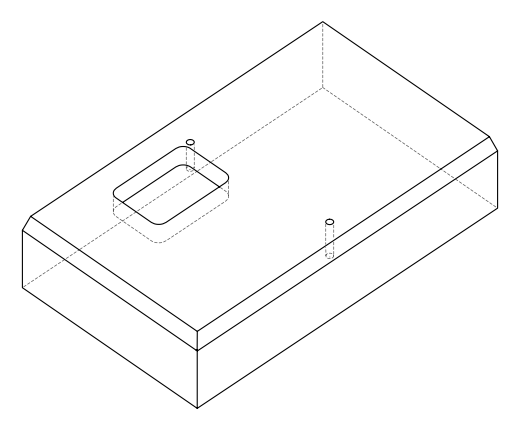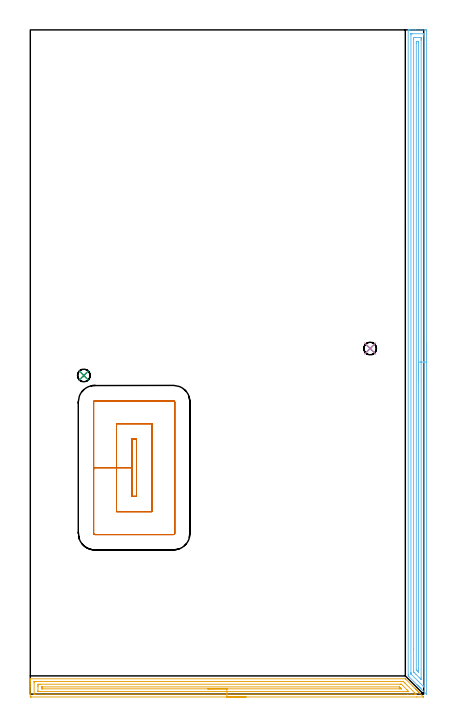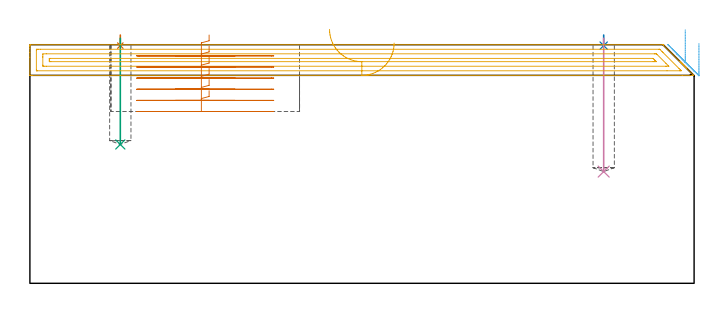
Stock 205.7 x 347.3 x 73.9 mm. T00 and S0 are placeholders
(PLAN: 7 operations, 3 tool changes, 24 min)
(1 SPOT_DRILL | STEP1POCKET | NXT0321_9005460120000 | 0.03 min | 0 mm3)
(2 SPOT_DRILL_1 | STEP1POCKET_1 | NXT0321_9005460120000 | 0.03 min | 0 mm3)
(3 DRILL_BLIND_HOLE_INTO_CENTER | STEP1POCKET | NXT0301_037 | 0.13 min | 1021 mm3)
(4 DRILL_BLIND_HOLE_INTO_CENTER_1 | STEP1POCKET_1 | NXT0301_037 | 0.17 min | 1306 mm3)
(5 AREA_MILL | FG_CHAMFER_SURFACE | UGT0205_001 | 6.63 min | 9285 mm3)
(6 AREA_MILL_1 | FG_CHAMFER_SURFACE_1 | UGT0205_001 | 11.17 min | 15716 mm3)
(7 MILL_RECTANGULAR_POCKET | POCKET_RECTANGULAR_STRAIGHT | UGT0201_010 | Follow Part, ap 4, ae 75% | 5.87 min | 102648 mm3)
(TOOL NXT0321_9005460120000 | NC Spot Drill, 142deg, 12mm, Carbide, Uncoated | D12 PA142 FL30 Z2)
(TOOL NXT0301_037 | Carbide Drill 6.6mm [860.1-0660-033A1-MM 2214] | D6.6 PA140 FL53 Z2)
(TOOL UGT0205_001 | Chamfer Mill 20 x 3 x 45 deg. | D20 FL50 Z2)
(TOOL UGT0201_010 | End Mill 16 mm | D16 FL22 Z2)
(OP 1 SPOT_DRILL)
G17 G21 G94 G90
T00 M6
G54
G17 G0 G90 X28. Y166.6 S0 M3
G43 Z83.9 H0
G94 G81 G98 Z73.616 F250. R76.9
G80
M5
M2
(OP 2 SPOT_DRILL_1)
G17 G21 G94 G90
T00 M6
G54
G17 G0 G90 X177.7 Y180.7 S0 M3
G43 Z83.9 H0
G94 G81 G98 Z73.616 F250. R76.9
G80
M5
M2
(OP 3 DRILL_BLIND_HOLE_INTO_CENTER)
G17 G21 G94 G90
T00 M6
G54
G17 G0 G90 X28. Y166.6 S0 M3
G43 Z83.9 H1
G94 G81 G98 Z43. F250. R75.9
G80
M5
M2
(OP 4 DRILL_BLIND_HOLE_INTO_CENTER_1)
G17 G21 G94 G90
T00 M6
G54
G17 G0 G90 X177.7 Y180.7 S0 M3
G43 Z83.9 H1
G94 G81 G98 Z34.6 F250. R75.9
G80
M5
M2
(OP 5 AREA_MILL)
G17 G21 G94 G90
T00 M6
G54
G17 G0 G90 X112.8 Y-1.5 S1061 M3
G43 Z83.9 H0
Z74.4
G94 G1 X112.762 Z73.528 F250.
X112.648 Z72.664
X112.459 Z71.812
X112.197 Z70.98
X111.863 Z70.174
X111.46 Z69.4
X110.991 Z68.664
X110.46 Z67.972
X109.871 Z67.329
X109.228 Z66.74
X108.536 Z66.209
X107.8 Z65.74
X107.026 Z65.337
X106.22 Z65.003
X105.388 Z64.741
X104.536 Z64.552
X103.672 Z64.438
X102.8 Z64.4
X0.606
X0.087 Y-1.495 Z64.403
X0.01 Y-1.492 Z64.406
X0. Y-1.409 Z64.488
Y4.126 Z70.021
Y5.563 Z71.46
Y6.753 Z72.648
Y7.381 Z73.281
Y7.734 Z73.633
X0.003 Y7.869 Z73.761
X0.01 Y7.998 Z73.888
X0.16 Y8. Z73.9
X196.068
X196.095 Y7.994 Z73.892
X196.115 Y7.984 Z73.881
X196.258 Y7.842 Z73.742
X201.29 Y2.812 Z68.708
X201.423 Y2.678 Z68.575
X201.589 Y2.512 Z68.409
X201.728 Y2.374 Z68.27
X201.87 Y2.231 Z68.129
X202.019 Y2.082 Z67.98
X202.166 Y1.936 Z67.832
X202.316 Y1.785 Z67.683
X202.449 Y1.652 Z67.55
X202.604 Y1.499 Z67.393
X202.762 Y1.339 Z67.237
X202.879 Y1.223 Z67.12
X203.042 Y1.061 Z66.955
X203.208 Y0.892 Z66.79
X203.397 Y0.703 Z66.603
X205.542 Y-1.442 Z64.457
X205.589 Y-1.489 Z64.409
Y-1.496 Z64.402
Y-1.499 Z64.399
X202.044 Y-1.5 Z64.4
X102.8
Y-0.086 Z65.814
X2.391 Y-0.085 Z65.815
X2.22 Y-0.084 Z65.816
X2.046 Y-0.08 Z65.82
X2.011 Y-0.079 Z65.821
X2.006 Y-0.055 Z65.845
X2.004 Y-0.027 Z65.873
X2.001 Y0.131 Z66.031
X2. Y6.261 Z72.161
X2.002 Y6.389 Z72.289
X2.005 Y6.491 Z72.391
X2.01 Y6.559 Z72.459
X2.016 Y6.579 Z72.479
X2.032 Y6.58 Z72.48
X2.391 Y6.585 Z72.485
X2.562
X3.284 Y6.586 Z72.486
X194.815 Y6.585 Z72.485
X194.995 Y6.584 Z72.484
X195.039 Y6.581 Z72.481
X195.058 Y6.579 Z72.479
X195.082 Y6.558 Z72.458
X195.176 Y6.472 Z72.372
X195.773 Y5.877 Z71.777
X196.068 Y5.582 Z71.482
X201.027 Y0.623 Z66.523
X201.423 Y0.225 Z66.125
X201.663 Y-0.021 Z65.879
X201.709 Y-0.071 Z65.83
X201.638 Y-0.079 Z65.821
X201.423 Y-0.083 Z65.817
X201.252 Y-0.085 Z65.815
X197.312 Y-0.086 Z65.814
X102.8
Y1.328 Z67.228
X5.069 Y1.329 Z67.229
X4.348 Y1.33 Z67.23
X4.176 Y1.332 Z67.232
X4.013 Y1.335 Z67.235
X4.007 Y1.499 Z67.399
X4.002 Y1.67 Z67.57
X4. Y4.126 Z70.026
X4.001 Y4.298 Z70.198
X4.008 Y5.001 Z70.901
X4.01 Y5.164 Z71.064
X5.069 Y5.171 Z71.071
X193.391
X193.564 Y5.17 Z71.07
X193.911 Y5.166 Z71.066
X194.007 Y5.165 Z71.065
X194.043 Y5.146 Z71.046
X194.095 Y5.098 Z70.998
X194.198 Y5.001 Z70.901
X196.961 Y2.24 Z68.14
X197.701 Y1.499 Z67.399
X197.853 Y1.343 Z67.243
X197.854 Y1.333 Z67.233
X197.853 Y1.332 Z67.232
X197.134 Y1.329 Z67.229
X196.961
X102.8 Y1.328 Z67.228
Y2.743 Z68.643
X6.478
X6.131 Y2.744 Z68.644
X6.07 Y2.746 Z68.646
X6.012 Y2.749 Z68.649
X6.008 Y2.835 Z68.735
X6. Y3.212 Z69.112
Y3.25 Z69.15
X6.003 Y3.669 Z69.569
X6.006 Y3.721 Z69.621
X6.009 Y3.743 Z69.643
X6.029 Y3.75 Z69.65
X6.165 Y3.754 Z69.654
X6.338 Y3.756 Z69.656
X192.874 Y3.757 Z69.657
X192.938 Y3.756 Z69.656
X192.97 Y3.754 Z69.654
X192.981 Y3.751 Z69.651
X193.024 Y3.716 Z69.616
X193.274 Y3.475 Z69.375
X193.391 Y3.361 Z69.261
X193.502 Y3.25 Z69.15
X193.608 Y3.143 Z69.043
X193.808 Y2.94 Z68.84
X193.93 Y2.811 Z68.711
X193.987 Y2.747 Z68.647
X193.98 Y2.746 Z68.646
X193.906 Y2.744 Z68.644
X193.391 Y2.743 Z68.643
X193.015
X102.8
X101.928 Z68.681
X101.063 Z68.795
X100.212 Z68.983
X99.38 Z69.246
X98.574 Z69.58
X97.8 Z69.982
X97.064 Z70.451
X96.372 Z70.982
X95.729 Z71.572
X95.14 Z72.215
X94.608 Z72.907
X94.14 Z73.643
X93.737 Z74.416
X93.403 Z75.222
X93.141 Z76.054
X92.952 Z76.906
X92.838 Z77.771
X92.8 Z78.643
G0 Z83.9
M5
M2
(OP 6 AREA_MILL_1)
G17 G21 G94 G90
T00 M6
G54
G17 G0 G90 X207.2 Y183.603 S1061 M3
G43 Z83.9 H0
Z74.3
G94 G1 Y183.565 Z73.429 F250.
Y183.451 Z72.564
Y183.263 Z71.712
Y183. Z70.88
Y182.666 Z70.074
Y182.264 Z69.3
Y181.795 Z68.564
Y181.264 Z67.872
Y180.674 Z67.229
Y180.031 Z66.64
Y179.339 Z66.109
Y178.603 Z65.64
Y177.829 Z65.237
Y177.023 Z64.903
Y176.191 Z64.641
Y175.34 Z64.452
Y174.475 Z64.338
Y173.603 Z64.3
X207.199 Y0.028
X207.189 Y-0.086 Z64.305
X207.011 Y0.09 Z64.488
X204.325 Y2.775 Z67.173
X204.157 Y2.942 Z67.338
X203.995 Y3.105 Z67.503
X203.878 Y3.222 Z67.62
X203.718 Y3.381 Z67.777
X203.563 Y3.537 Z67.934
X203.43 Y3.669 Z68.067
X203.278 Y3.82 Z68.217
X203.132 Y3.968 Z68.366
X202.983 Y4.117 Z68.515
X202.839 Y4.259 Z68.657
X202.7 Y4.399 Z68.797
X202.536 Y4.564 Z68.962
X202.4 Y4.699 Z69.096
X202.269 Y4.831 Z69.229
X198.008 Y9.092 Z73.491
X197.62 Y9.483 Z73.88
X197.607 Y9.5 Z73.893
X197.6 Y10.377 Z73.9
Y347.115
X197.603 Y347.29 Z73.889
X197.767 Y347.298 Z73.725
X197.938 Y347.3 Z73.561
X198.159 Z73.341
X198.887 Z72.608
X200.129 Z71.368
X201.522 Z69.974
X206.535 Z64.963
X206.792 Y347.297 Z64.706
X207.192 Y347.29 Z64.305
X207.197 Y347.08 Z64.302
X207.199 Y346.667 Z64.301
X207.2 Y346.252 Z64.3
Y173.603
X205.786 Z65.714
X205.785 Y4.117 Z65.715
X205.781 Y3.858 Z65.719
X205.779 Y3.796 Z65.721
X205.777 Y3.786 Z65.723
X205.758 Y3.802 Z65.742
X205.701 Y3.854 Z65.799
X205.434 Y4.117 Z66.066
X199.173 Y10.377 Z72.327
X199.088 Y10.468 Z72.412
X199.037 Y10.525 Z72.463
X199.021 Y10.549 Z72.479
X199.02 Y10.569 Z72.48
X199.016 Y10.76 Z72.484
X199.014 Y11.142 Z72.486
Y11.272
Y344.748
X199.021 Y345.279 Z72.479
X199.032 Y345.29 Z72.468
X199.103 Y345.294 Z72.397
X199.213 Y345.298 Z72.287
X199.351 Y345.3 Z72.149
X199.765 Z71.735
X205.5 Z66.
X205.706 Y345.297 Z65.794
X205.742 Y345.295 Z65.758
X205.775 Y345.291 Z65.725
X205.779 Y345.244 Z65.721
X205.784 Y345.01 Z65.716
X205.785 Y344.879 Z65.715
X205.786 Y344.114 Z65.714
Y173.603
X204.371 Z67.129
Y8.371
X204.369 Y7.694 Z67.131
X204.368 Y7.654 Z67.132
X204.367 Y7.652 Z67.133
X204.312 Y7.694 Z67.188
X204.157 Y7.846 Z67.343
X203.411 Y8.589 Z68.089
X201.622 Y10.377 Z69.878
X200.728 Y11.272 Z70.772
X200.643 Y11.359 Z70.857
X200.45 Y11.561 Z71.05
X200.436 Y11.948 Z71.064
X200.432 Y12.166 Z71.068
X200.429 Y12.384 Z71.071
X200.428 Y23.537 Z71.072
X200.429 Y342.195 Z71.071
X200.43 Y342.413 Z71.07
X200.436 Y343.09 Z71.064
X200.444 Y343.293 Z71.056
X201.522 Y343.3 Z69.978
X203.952 Y343.299 Z67.548
X204.157 Y343.295 Z67.343
X204.356 Y343.29 Z67.144
X204.364 Y343.09 Z67.136
X204.368 Y342.875 Z67.132
X204.371 Y342.195 Z67.129
Y341.977
Y173.603
X202.957 Z68.543
Y12.166
X202.955 Y11.601 Z68.545
X202.953 Y11.52 Z68.547
X202.952 Y11.511 Z68.548
X202.866 Y11.592 Z68.634
X202.729 Y11.724 Z68.771
X202.283 Y12.166 Z69.217
X202.162 Y12.289 Z69.338
X201.907 Y12.553 Z69.593
X201.849 Y12.615 Z69.651
X201.847 Y12.629 Z69.653
X201.844 Y12.663 Z69.656
X201.843 Y12.733 Z69.657
Y340.407
X201.846 Y340.97 Z69.654
X201.85 Y341.163 Z69.65
X201.858 Y341.29 Z69.642
X201.962 Y341.293 Z69.538
X202.4 Y341.3 Z69.1
X202.838 Y341.293 Z68.662
X202.942 Y341.29 Z68.558
X202.95 Y341.224 Z68.55
X202.952 Y341.149 Z68.548
X202.956 Y340.735 Z68.544
X202.957 Y319.06 Z68.543
Y173.603
Y172.732 Z68.581
Y171.867 Z68.695
Y171.015 Z68.884
Y170.183 Z69.146
Y169.377 Z69.48
Y168.603 Z69.883
Y167.868 Z70.351
Y167.175 Z70.882
Y166.532 Z71.472
Y165.943 Z72.115
Y165.412 Z72.807
Y164.943 Z73.543
Y164.54 Z74.317
Y164.206 Z75.123
Y163.944 Z75.955
Y163.755 Z76.806
Y163.641 Z77.671
Y163.603 Z78.543
G0 Z83.9
M5
M2
(OP 7 MILL_RECTANGULAR_POCKET)
G17 G21 G94 G90
T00 M6
G54
G17 G0 G90 X55.5 Y126.728 S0 M3
G43 Z83.9 H0
Z76.9
G94 G1 Y133.4 Z75.112 F250.
X53.1 Z74.469
Y118.4 Z70.45
Y103.4 F500.
X55.5
Y133.4
X53.1
Y118.4
X45.1
Y95.4
X63.5
Y141.4
X45.1
Y118.4
X33.1
Y84.1
G3 X33.8 Y83.4 R0.7
G1 X74.8
G3 X75.5 Y84.1 R0.7
G1 Y152.7
G3 X74.8 Y153.4 R0.7
G1 X33.8
G3 X33.1 Y152.7 R0.7
G1 Y118.4
Y117.4
G0 X55.5 Y126.728 Z73.45
G1 Y133.4 Z71.662 F250.
X53.1 Z71.019
Y118.4 Z67.
Y103.4 F500.
X55.5
Y133.4
X53.1
Y118.4
X45.1
Y95.4
X63.5
Y141.4
X45.1
Y118.4
X33.1
Y84.1
G3 X33.8 Y83.4 R0.7
G1 X74.8
G3 X75.5 Y84.1 R0.7
G1 Y152.7
G3 X74.8 Y153.4 R0.7
G1 X33.8
G3 X33.1 Y152.7 R0.7
G1 Y118.4
Y117.4
G0 X55.5 Y126.728 Z70.
G1 Y133.4 Z68.212 F250.
X53.1 Z67.569
Y118.4 Z63.55
Y103.4 F500.
X55.5
Y133.4
X53.1
Y118.4
X45.1
Y95.4
X63.5
Y141.4
X45.1
Y118.4
X33.1
Y84.1
G3 X33.8 Y83.4 R0.7
G1 X74.8
G3 X75.5 Y84.1 R0.7
G1 Y152.7
G3 X74.8 Y153.4 R0.7
G1 X33.8
G3 X33.1 Y152.7 R0.7
G1 Y118.4
Y117.4
G0 X55.5 Y126.728 Z66.55
G1 Y133.4 Z64.762 F250.
X53.1 Z64.119
Y118.4 Z60.1
Y103.4 F500.
X55.5
Y133.4
X53.1
Y118.4
X45.1
Y95.4
X63.5
Y141.4
X45.1
Y118.4
X33.1
Y84.1
G3 X33.8 Y83.4 R0.7
G1 X74.8
G3 X75.5 Y84.1 R0.7
G1 Y152.7
G3 X74.8 Y153.4 R0.7
G1 X33.8
G3 X33.1 Y152.7 R0.7
G1 Y118.4
Y117.4
G0 X55.5 Y126.728 Z63.1
G1 Y133.4 Z61.312 F250.
X53.1 Z60.669
Y118.4 Z56.65
Y103.4 F500.
X55.5
Y133.4
X53.1
Y118.4
X45.1
Y95.4
X63.5
Y141.4
X45.1
Y118.4
X33.1
Y84.1
G3 X33.8 Y83.4 R0.7
G1 X74.8
G3 X75.5 Y84.1 R0.7
G1 Y152.7
G3 X74.8 Y153.4 R0.7
G1 X33.8
G3 X33.1 Y152.7 R0.7
G1 Y118.4
Y117.4
G0 X55.5 Y126.728 Z59.65
G1 Y133.4 Z57.862 F250.
X53.1 Z57.219
Y118.4 Z53.2
Y103.4 F500.
X55.5
Y133.4
X53.1
Y118.4
X45.1
Y95.4
X63.5
Y141.4
X45.1
Y118.4
X33.1
Y84.1
G3 X33.8 Y83.4 R0.7
G1 X74.8
G3 X75.5 Y84.1 R0.7
G1 Y152.7
G3 X74.8 Y153.4 R0.7
G1 X33.8
G3 X33.1 Y152.7 R0.7
G1 Y118.4
Y117.4
G0 Z83.9
M5
M2
